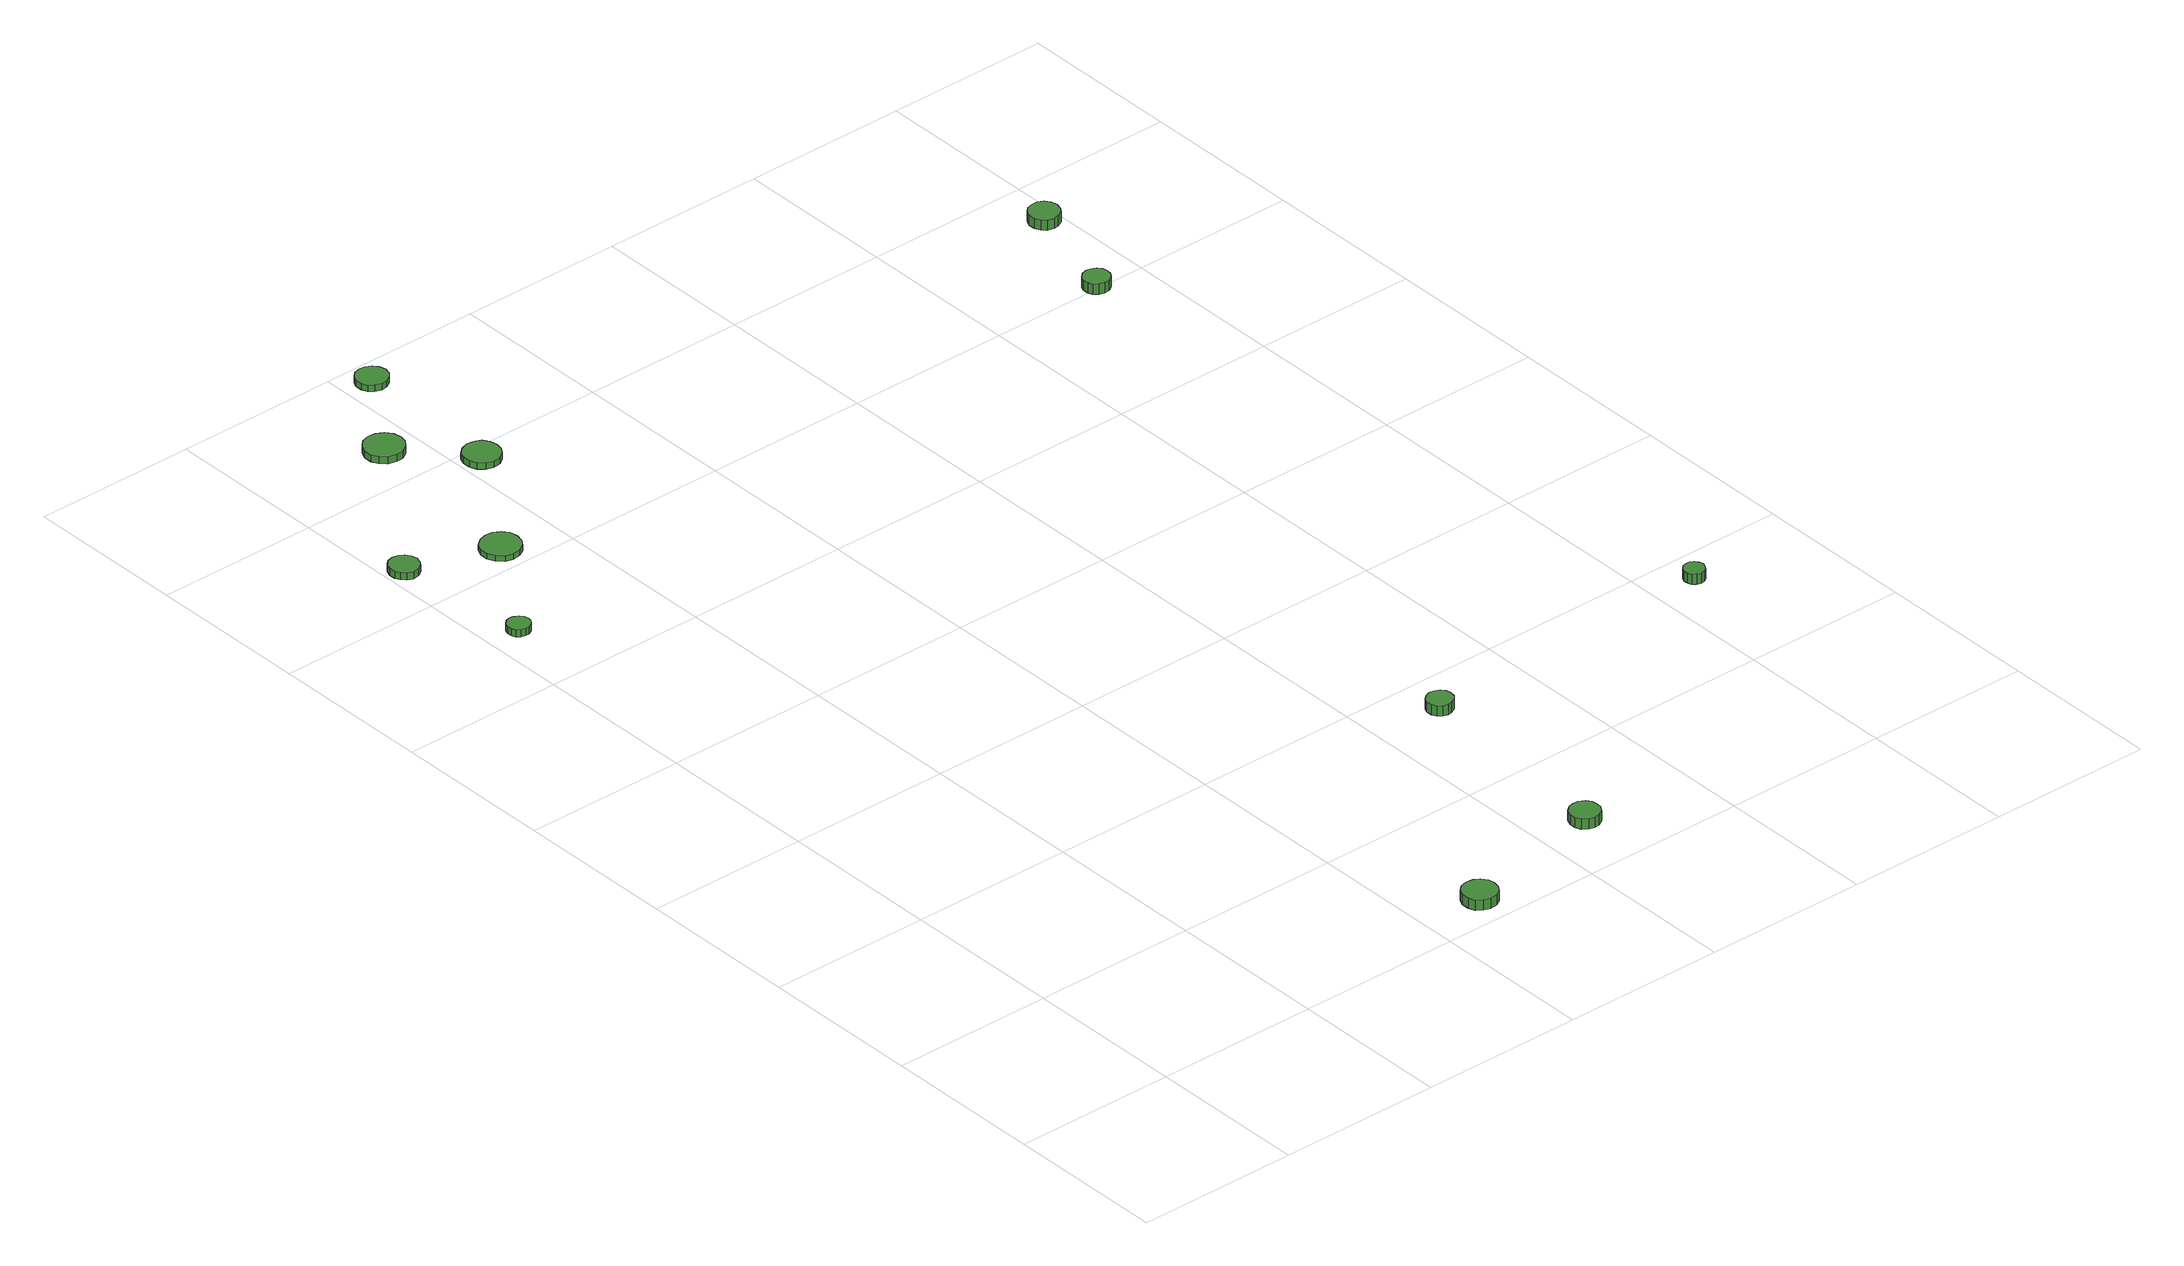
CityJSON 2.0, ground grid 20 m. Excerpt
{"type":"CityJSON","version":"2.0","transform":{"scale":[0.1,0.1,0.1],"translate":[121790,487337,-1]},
"CityObjects":{
"tree1":{"type":"SolitaryVegetationObject","attributes":{"function":"something"},"geometry":[{"type":"MultiSurface","lod":"1","boundaries":[[[0,1,2,3,4,5,6,7,8,9,10,11,12,13,14]],[[15,16,17,18,19,20,21,22,23,24,25,26,27,28,29]],[[0,29,28,1]],[[1,28,27,2]],[[2,27,26,3]],[[3,26,25,4]],[[4,25,24,5]],[[5,24,23,6]],[[6,23,22,7]],[[7,22,21,8]],[[8,21,20,9]],[[9,20,19,10]],[[10,19,18,11]],[[11,18,17,12]],[[12,17,16,13]],[[13,16,15,14]],[[14,15,29,0]]]}]},
"tree2":{"type":"SolitaryVegetationObject","attributes":{"function":"something"},"geometry":[{"type":"MultiSurface","lod":"1","boundaries":[[[30,31,32,33,34,35,36,37,38,39,40,41,42,43,44]],[[45,46,47,48,49,50,51,52,53,54,55,56,57,58,59]],[[30,59,58,31]],[[31,58,57,32]],[[32,57,56,33]],[[33,56,55,34]],[[34,55,54,35]],[[35,54,53,36]],[[36,53,52,37]],[[37,52,51,38]],[[38,51,50,39]],[[39,50,49,40]],[[40,49,48,41]],[[41,48,47,42]],[[42,47,46,43]],[[43,46,45,44]],[[44,45,59,30]]]}]},
"tree3":{"type":"SolitaryVegetationObject","attributes":{"function":"something"},"geometry":[{"type":"MultiSurface","lod":"1","boundaries":[[[60,61,62,63,64,65,66,67,68,69,70,71,72,73,74]],[[75,76,77,78,79,80,81,82,83,84,85,86,87,88,89]],[[60,89,88,61]],[[61,88,87,62]],[[62,87,86,63]],[[63,86,85,64]],[[64,85,84,65]],[[65,84,83,66]],[[66,83,82,67]],[[67,82,81,68]],[[68,81,80,69]],[[69,80,79,70]],[[70,79,78,71]],[[71,78,77,72]],[[72,77,76,73]],[[73,76,75,74]],[[74,75,89,60]]]}]},
"tree4":{"type":"SolitaryVegetationObject","attributes":{"function":"something"},"geometry":[{"type":"MultiSurface","lod":"1","boundaries":[[[90,91,92,93,94,95,96,97,98,99,100,101,102,103,104]],[[105,106,107,108,109,110,111,112,113,114,115,116,117,118,119]],[[90,119,118,91]],[[91,118,117,92]],[[92,117,116,93]],[[93,116,115,94]],[[94,115,114,95]],[[95,114,113,96]],[[96,113,112,97]],[[97,112,111,98]],[[98,111,110,99]],[[99,110,109,100]],[[100,109,108,101]],[[101,108,107,102]],[[102,107,106,103]],[[103,106,105,104]],[[104,105,119,90]]]}]},
"tree5":{"type":"SolitaryVegetationObject","attributes":{"function":"something"},"geometry":[{"type":"MultiSurface","lod":"1","boundaries":[[[120,121,122,123,124,125,126,127,128,129,130,131,132,133,134]],[[135,136,137,138,139,140,141,142,143,144,145,146,147,148,149]],[[120,149,148,121]],[[121,148,147,122]],[[122,147,146,123]],[[123,146,145,124]],[[124,145,144,125]],[[125,144,143,126]],[[126,143,142,127]],[[127,142,141,128]],[[128,141,140,129]],[[129,140,139,130]],[[130,139,138,131]],[[131,138,137,132]],[[132,137,136,133]],[[133,136,135,134]],[[134,135,149,120]]]}]},
"tree6":{"type":"SolitaryVegetationObject","attributes":{"function":"something"},"geometry":[{"type":"MultiSurface","lod":"1","boundaries":[[[150,151,152,153,154,155,156,157,158,159,160,161,162,163,164]],[[165,166,167,168,169,170,171,172,173,174,175,176,177,178,179]],[[150,179,178,151]],[[151,178,177,152]],[[152,177,176,153]],[[153,176,175,154]],[[154,175,174,155]],[[155,174,173,156]],[[156,173,172,157]],[[157,172,171,158]],[[158,171,170,159]],[[159,170,169,160]],[[160,169,168,161]],[[161,168,167,162]],[[162,167,166,163]],[[163,166,165,164]],[[164,165,179,150]]]}]},
"tree7":{"type":"SolitaryVegetationObject","attributes":{"function":"something"},"geometry":[{"type":"MultiSurface","lod":"1","boundaries":[[[180,181,182,183,184,185,186,187,188,189,190,191,192,193,194]],[[195,196,197,198,199,200,201,202,203,204,205,206,207,208,209]],[[180,209,208,181]],[[181,208,207,182]],[[182,207,206,183]],[[183,206,205,184]],[[184,205,204,185]],[[185,204,203,186]],[[186,203,202,187]],[[187,202,201,188]],[[188,201,200,189]],[[189,200,199,190]],[[190,199,198,191]],[[191,198,197,192]],[[192,197,196,193]],[[193,196,195,194]],[[194,195,209,180]]]}]},
"tree8":{"type":"SolitaryVegetationObject","attributes":{"function":"something"},"geometry":[{"type":"MultiSurface","lod":"1","boundaries":[[[210,211,212,213,214,215,216,217,218,219,220,221,222,223,224]],[[225,226,227,228,229,230,231,232,233,234,235,236,237,238,239]],[[210,239,238,211]],[[211,238,237,212]],[[212,237,236,213]],[[213,236,235,214]],[[214,235,234,215]],[[215,234,233,216]],[[216,233,232,217]],[[217,232,231,218]],[[218,231,230,219]],[[219,230,229,220]],[[220,229,228,221]],[[221,228,227,222]],[[222,227,226,223]],[[223,226,225,224]],[[224,225,239,210]]]}]},
"tree9":{"type":"SolitaryVegetationObject","attributes":{"function":"something"},"geometry":[{"type":"MultiSurface","lod":"1","boundaries":[[[240,241,242,243,244,245,246,247,248,249,250,251,252,253,254]],[[255,256,257,258,259,260,261,262,263,264,265,266,267,268,269]],[[240,269,268,241]],[[241,268,267,242]],[[242,267,266,243]],[[243,266,265,244]],[[244,265,264,245]],[[245,264,263,246]],[[246,263,262,247]],[[247,262,261,248]],[[248,261,260,249]],[[249,260,259,250]],[[250,259,258,251]],[[251,258,257,252]],[[252,257,256,253]],[[253,256,255,254]],[[254,255,269,240]]]}]},
"tree10":{"type":"SolitaryVegetationObject","attributes":{"function":"something"},"geometry":[{"type":"MultiSurface","lod":"1","boundaries":[[[270,271,272,273,274,275,276,277,278,279,280,281,282,283,284]],[[285,286,287,288,289,290,291,292,293,294,295,296,297,298,299]],[[270,299,298,271]],[[271,298,297,272]],[[272,297,296,273]],[[273,296,295,274]],[[274,295,294,275]],[[275,294,293,276]],[[276,293,292,277]],[[277,292,291,278]],[[278,291,290,279]],[[279,290,289,280]],[[280,289,288,281]],[[281,288,287,282]],[[282,287,286,283]],[[283,286,285,284]],[[284,285,299,270]]]}]},
"tree11":{"type":"SolitaryVegetationObject","attributes":{"function":"something"},"geometry":[{"type":"MultiSurface","lod":"1","boundaries":[[[300,301,302,303,304,305,306,307,308,309,310,311,312,313,314]],[[315,316,317,318,319,320,321,322,323,324,325,326,327,328,329]],[[300,329,328,301]],[[301,328,327,302]],[[302,327,326,303]],[[303,326,325,304]],[[304,325,324,305]],[[305,324,323,306]],[[306,323,322,307]],[[307,322,321,308]],[[308,321,320,309]],[[309,320,319,310]],[[310,319,318,311]],[[311,318,317,312]],[[312,317,316,313]],[[313,316,315,314]],[[314,315,329,300]]]}]},
"tree12":{"type":"SolitaryVegetationObject","attributes":{"function":"something"},"geometry":[{"type":"MultiSurface","lod":"1","boundaries":[[[330,331,332,333,334,335,336,337,338,339,340,341,342,343,344]],[[345,346,347,348,349,350,351,352,353,354,355,356,357,358,359]],[[330,359,358,331]],[[331,358,357,332]],[[332,357,356,333]],[[333,356,355,334]],[[334,355,354,335]],[[335,354,353,336]],[[336,353,352,337]],[[337,352,351,338]],[[338,351,350,339]],[[339,350,349,340]],[[340,349,348,341]],[[341,348,347,342]],[[342,347,346,343]],[[343,346,345,344]],[[344,345,359,330]]]}]}
},
"vertices":[
[55,1104,16],[54,1110,16],[50,1114,16],[45,1117,16],[40,1118,16],[34,1116,16],[30,1112,16],[28,1107,16],[28,1101,16],[30,1096,16],[34,1092,16],[40,1091,16],[45,1091,16],[50,1094,16],[54,1099,16],[54,1099,7],[50,1094,7],[45,1091,7],[40,1091,7],[34,1092,7],[30,1096,7],[28,1101,7],[28,1107,7],[30,1112,7],[34,1116,7],[40,1118,7],[45,1117,7],[50,1114,7],[54,1110,7],[55,1104,7],
[41,1270,16],[39,1277,16],[35,1283,16],[29,1287,16],[21,1288,16],[14,1286,16],[9,1281,16],[6,1274,16],[6,1266,16],[9,1260,16],[14,1255,16],[21,1252,16],[29,1253,16],[35,1257,16],[39,1263,16],[39,1263,7],[35,1257,7],[29,1253,7],[21,1252,7],[14,1255,7],[9,1260,7],[6,1266,7],[6,1274,7],[9,1281,7],[14,1286,7],[21,1288,7],[29,1287,7],[35,1283,7],[39,1277,7],[41,1270,7],
[487,28,31],[485,36,31],[480,43,31],[473,47,31],[464,48,31],[456,46,31],[449,40,31],[446,32,31],[446,23,31],[449,15,31],[456,10,31],[464,7,31],[473,8,31],[480,12,31],[485,19,31],[485,19,18],[480,12,18],[473,8,18],[464,7,18],[456,10,18],[449,15,18],[446,23,18],[446,32,18],[449,40,18],[456,46,18],[464,48,18],[473,47,18],[480,43,18],[485,36,18],[487,28,18],
[152,1235,14],[150,1245,14],[144,1252,14],[136,1257,14],[126,1258,14],[117,1255,14],[109,1249,14],[105,1240,14],[105,1230,14],[109,1221,14],[117,1214,14],[126,1211,14],[136,1212,14],[144,1217,14],[150,1225,14],[150,1225,7],[144,1217,7],[136,1212,7],[126,1211,7],[117,1214,7],[109,1221,7],[105,1230,7],[105,1240,7],[109,1249,7],[117,1255,7],[126,1258,7],[136,1257,7],[144,1252,7],[150,1245,7],[152,1235,7],
[181,1458,16],[179,1468,16],[173,1476,16],[164,1481,16],[155,1482,16],[145,1479,16],[138,1472,16],[134,1463,16],[134,1453,16],[138,1445,16],[145,1438,16],[155,1435,16],[164,1436,16],[173,1441,16],[179,1449,16],[179,1449,7],[173,1441,7],[164,1436,7],[155,1435,7],[145,1438,7],[138,1445,7],[134,1453,7],[134,1463,7],[138,1472,7],[145,1479,7],[155,1482,7],[164,1481,7],[173,1476,7],[179,1468,7],[181,1458,7],
[250,1381,15],[248,1390,15],[243,1398,15],[235,1402,15],[226,1403,15],[217,1400,15],[210,1394,15],[207,1386,15],[207,1377,15],[210,1368,15],[217,1362,15],[226,1359,15],[235,1360,15],[243,1365,15],[248,1372,15],[248,1372,7],[243,1365,7],[235,1360,7],[226,1359,7],[217,1362,7],[210,1368,7],[207,1377,7],[207,1386,7],[210,1394,7],[217,1400,7],[226,1403,7],[235,1402,7],[243,1398,7],[248,1390,7],[250,1381,7],
[670,72,30],[669,79,30],[665,85,30],[658,89,30],[651,90,30],[644,88,30],[638,83,30],[635,76,30],[635,68,30],[638,61,30],[644,56,30],[651,54,30],[658,55,30],[665,59,30],[669,65,30],[669,65,17],[665,59,17],[658,55,17],[651,54,17],[644,56,17],[638,61,17],[635,68,17],[635,76,17],[638,83,17],[644,88,17],[651,90,17],[658,89,17],[665,85,17],[669,79,17],[670,72,17],
[255,1569,15],[253,1577,15],[248,1583,15],[241,1587,15],[234,1588,15],[226,1586,15],[220,1580,15],[217,1573,15],[217,1565,15],[220,1558,15],[226,1553,15],[234,1550,15],[241,1551,15],[248,1555,15],[253,1561,15],[253,1561,7],[248,1555,7],[241,1551,7],[234,1550,7],[226,1553,7],[220,1558,7],[217,1565,7],[217,1573,7],[220,1580,7],[226,1586,7],[234,1588,7],[241,1587,7],[248,1583,7],[253,1577,7],[255,1569,7],
[691,336,31],[690,342,31],[686,347,31],[680,350,31],[674,351,31],[668,349,31],[663,345,31],[660,339,31],[660,332,31],[663,326,31],[668,322,31],[674,320,31],[680,321,31],[686,324,31],[690,329,31],[690,329,18],[686,324,18],[680,321,18],[674,320,18],[668,322,18],[663,326,18],[660,332,18],[660,339,18],[663,345,18],[668,349,18],[674,351,18],[680,350,18],[686,347,18],[690,342,18],[691,336,18],
[1059,350,30],[1057,355,30],[1054,359,30],[1050,362,30],[1045,362,30],[1040,361,30],[1036,357,30],[1034,352,30],[1034,347,30],[1036,342,30],[1040,339,30],[1045,337,30],[1050,338,30],[1054,340,30],[1057,345,30],[1057,345,17],[1054,340,17],[1050,338,17],[1045,337,17],[1040,339,17],[1036,342,17],[1034,347,17],[1034,352,17],[1036,357,17],[1040,361,17],[1045,362,17],[1050,362,17],[1054,359,17],[1057,355,17],[1059,350,17],
[951,1197,26],[950,1204,26],[946,1209,26],[940,1212,26],[934,1213,26],[927,1211,26],[922,1206,26],[920,1200,26],[920,1194,26],[922,1188,26],[927,1184,26],[934,1182,26],[940,1182,26],[946,1186,26],[950,1191,26],[950,1191,13],[946,1186,13],[940,1182,13],[934,1182,13],[927,1184,13],[922,1188,13],[920,1194,13],[920,1200,13],[922,1206,13],[927,1211,13],[934,1213,13],[940,1212,13],[946,1209,13],[950,1204,13],[951,1197,13],
[992,1327,28],[990,1335,28],[986,1341,28],[979,1345,28],[972,1345,28],[964,1343,28],[959,1338,28],[956,1331,28],[956,1323,28],[959,1316,28],[964,1311,28],[972,1309,28],[979,1310,28],[986,1314,28],[990,1320,28],[990,1320,15],[986,1314,15],[979,1310,15],[972,1309,15],[964,1311,15],[959,1316,15],[956,1323,15],[956,1331,15],[959,1338,15],[964,1343,15],[972,1345,15],[979,1345,15],[986,1341,15],[990,1335,15],[992,1327,15]
]}
